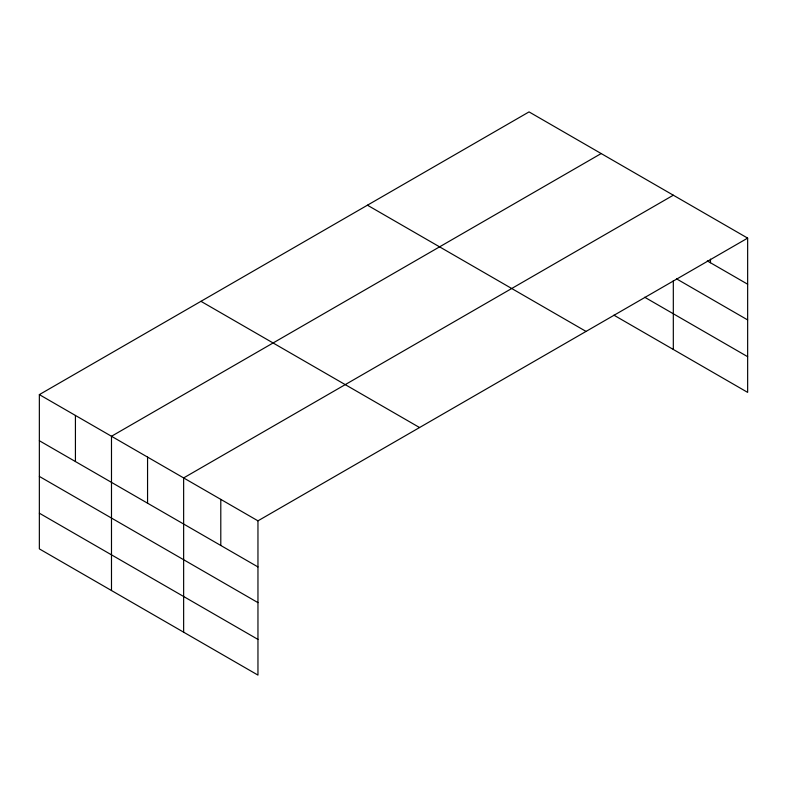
<?xml version="1.0" encoding="UTF-8"?>
<svg xmlns="http://www.w3.org/2000/svg" width="787" height="787" viewBox="0 0 787 787"><rect width="100%" height="100%" fill="white"/><g stroke="black" fill="none" stroke-linecap="round" stroke-linejoin="round"><path stroke-width="1.18" d="M747.65 238.117L529.041 111.902L39.35 394.621L39.35 548.883L257.959 675.098L257.959 520.837L747.65 238.117L747.65 392.379L613.909 315.164M601.179 153.554L111.488 436.273L111.488 590.535M673.318 195.206L183.637 477.925L183.637 632.187M707.297 260.92L747.65 284.215M676.505 278.834L747.65 319.916M644.681 297.23L747.65 356.688M367.44 205.2L586.049 331.416M200.951 301.323L419.56 427.538M39.35 394.621L257.959 520.837M39.35 440.72L257.959 566.935M39.35 476.42L257.959 602.635M39.35 513.193L257.959 639.408M710.484 259.12L710.484 262.76M673.318 280.674L673.318 349.467M220.793 499.381L220.793 545.48M147.562 457.099L147.562 503.198M75.424 415.447L75.424 461.546"/></g></svg>
